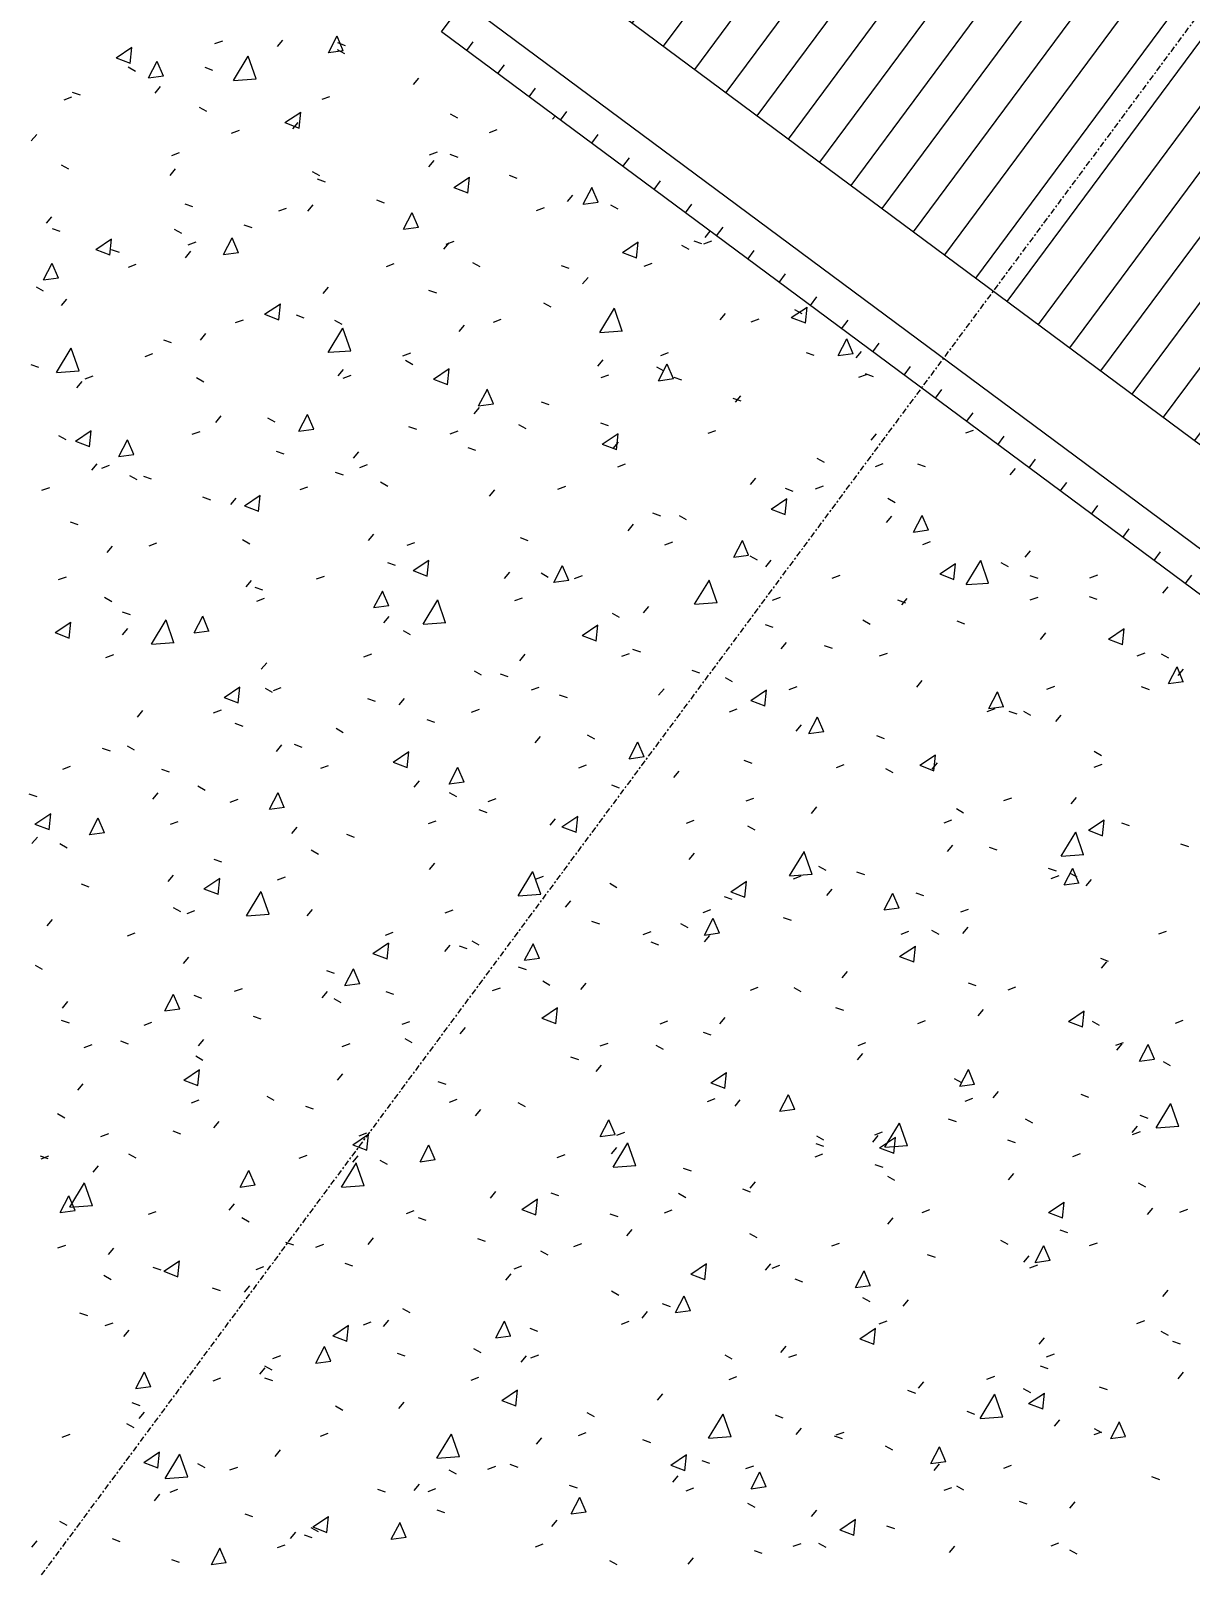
# Model space of a CAD drawing. Header units: centimetres. Extents: x -4512 to 25286, y -2765 to 13485.
# Drawn here: x 21148.8 to 21207.5, y 10898.6 to 10976.3 of the extents above; entities that cross this region are included whole.
import ezdxf

# ---------------------------------------------------------------- set-up
doc = ezdxf.new("R2010")
doc.units = ezdxf.units.CM
for name, pattern in [('_3D Schnittbereich_', [0.6, 0.4, -0.2]), ('_Schnittlinie_', [0.6, 0.3, -0.1, 0.1, -0.1]), ('Grundgrenze', [0.9, 0.4, -0.1, 0.1, -0.1, 0.1, -0.1])]:
    doc.linetypes.add(name, pattern=pattern)
for name, color, linetype, lineweight in [('A-ANNO-DIMS', 7, 'Continuous', 5), ('A-ANNO-DIMS-50', 7, 'Continuous', 5), ('A-FLOR', 7, 'Continuous', 9), ('A-FLOR-PATT', 7, 'Continuous', 9), ('Q-SPCQ', 7, 'Continuous', 9)]:
    doc.layers.add(name, color=color, linetype=linetype, lineweight=lineweight)
doc.layers.add('C-PROP-LINE', color=96, linetype='Grundgrenze', lineweight=25, true_color=0x008000)
doc.layers.add('G-ANNO-SYMB', color=9, linetype='_3D Schnittbereich_', lineweight=5, true_color=0xc0c0c0)
doc.styles.add('Arial Unicode MS_3', font='ARIALUNI.ttf', dxfattribs={"width": 0.8, "height": 9})
doc.dimstyles.new('M_1_100', dxfattribs={"dimscale": 30.48, "dimtxt": 9.052604, "dimasz": 0.098425, "dimexe": 0.246063, "dimexo": 0.0625, "dimgap": 0.032808, "dimtad": 1, "dimdec": 1, "dimrnd": 0.5, "dimdsep": 46, "dimtxsty": 'Arial Unicode MS_3', "dimblk1": 'OBLIQUE', "dimblk2": 'OBLIQUE', "dimsah": 1, "dimcen": 0.09, "dimazin": 0, "dimtfac": 1, "dimtdec": 4, "dimtix": 1, "dimtmove": 0, "dimatfit": 3, "dimfxl": 0.246063, "dimfxlon": 1, "dimtvp": 1, "dimtolj": 1, "dimtzin": 0, "dimlwd": 13, "dimlwe": 13, "dimarcsym": 2})

# ---------------------------------------------------------------- blocks, each defined once
blk = doc.blocks.new('HNP_M5_Solarpaneel_parametrisch ohne Füße - HNP_Solarpaneel_1134x1762-7903408-DD - FOK AF 300')
at = {"layer": 'Q-SPCQ', "lineweight": 5, "true_color": 0xe0e0e0}
h = blk.add_hatch(dxfattribs=at)
h.set_pattern_fill('FP_3', color=254, style=0, pattern_type=2)
h.set_pattern_definition([(0, (88.1, 56.44), (0, 1.97), []), (90, (88.1, 56.44), (-20, 1e-15), [])])
h.paths.add_polyline_path([(176.2, 113.14), (0, 113.14), (0, -0.26), (176.2, -0.26), (176.2, 112.602)])
h.paths.add_polyline_path([(175.654, 112.602), (175.654, 0.277), (0.546, 0.277), (0.592, 112.602), (175.124, 112.602)])
h.paths.add_polyline_path([(170.09, 106.753), (6.11, 106.753), (6.11, 5.387), (170.09, 5.387), (170.09, 102.111)])
at = {"layer": 'Q-SPCQ', "lineweight": 5}
for p, q in [((176.2, 113.14), (176.2, -0.26)), ((174.319, 0.955), (174.319, 110.65)), ((170.09, 5.387), (170.09, 106.753)), ((176.2, -0.26), (0, -0.26))]:
    blk.add_line(p, q, dxfattribs=at)
blk = doc.blocks.new('FP_53-DD - FOK AF 300')
at = {"layer": 'A-FLOR-PATT', "color": 8, "lineweight": 5, "true_color": 0x787878}
for p, q in [((34481.526, 10975.624), (34481.922, 10975.772)), ((34484.698, 10975.474), (34484.969, 10975.799)), ((34487.267, 10975.167), (34487.709, 10976.019)), ((34488.024, 10975.263), (34487.707, 10976.009)), ((34487.725, 10975.679), (34488.12, 10975.538)), ((34476.521, 10974.911), (34477.32, 10975.446)), ((34476.521, 10974.911), (34477.234, 10974.637)), ((34477.234, 10974.626), (34477.32, 10975.434)), ((34482.462, 10973.765), (34483.209, 10974.997)), ((34483.605, 10973.836), (34483.205, 10974.984)), ((34487.266, 10975.169), (34488.025, 10975.275)), ((34487.719, 10975.326), (34488.083, 10975.119)), ((34477.135, 10974.446), (34477.5, 10974.239)), ((34478.155, 10973.886), (34478.597, 10974.738)), ((34478.912, 10973.983), (34478.595, 10974.728)), ((34481.01, 10974.426), (34481.406, 10974.286)), ((34478.155, 10973.888), (34478.914, 10973.995)), ((34478.493, 10973.125), (34478.764, 10973.449)), ((34482.461, 10973.766), (34483.608, 10973.851)), ((34491.581, 10973.549), (34491.852, 10973.874)), ((34473.883, 10972.776), (34474.279, 10972.924)), ((34474.294, 10973.171), (34474.69, 10973.031)), ((34486.946, 10972.806), (34487.341, 10972.953)), ((34480.727, 10972.409), (34481.092, 10972.202)), ((34485.071, 10971.626), (34485.869, 10972.161)), ((34485.783, 10971.341), (34485.869, 10972.149)), ((34493.442, 10972.076), (34493.806, 10971.869)), ((34498.611, 10971.8), (34498.745, 10971.961)), ((34472.225, 10970.699), (34472.496, 10971.024)), ((34482.363, 10971.099), (34482.759, 10971.247)), ((34485.071, 10971.626), (34485.783, 10971.352)), ((34485.464, 10971.305), (34485.735, 10971.63)), ((34495.423, 10971.124), (34495.818, 10971.272)), ((34473.734, 10969.488), (34474.099, 10969.282)), ((34479.334, 10969.971), (34479.73, 10970.118)), ((34492.348, 10969.381), (34492.618, 10969.706)), ((34492.395, 10969.998), (34492.791, 10970.145)), ((34493.42, 10970.026), (34493.816, 10969.885)), ((34479.259, 10968.956), (34479.53, 10969.281)), ((34486.452, 10969.16), (34486.817, 10968.953)), ((34486.707, 10968.775), (34487.103, 10968.635)), ((34493.618, 10968.34), (34494.417, 10968.874)), ((34494.331, 10968.054), (34494.417, 10968.862)), ((34496.418, 10968.962), (34496.813, 10968.822)), ((34493.619, 10968.34), (34494.331, 10968.066)), ((34499.378, 10967.632), (34499.648, 10967.956)), ((34500.178, 10967.502), (34500.62, 10968.353)), ((34500.935, 10967.598), (34500.618, 10968.343)), ((34479.992, 10967.522), (34480.388, 10967.381)), ((34484.756, 10967.154), (34485.151, 10967.301)), ((34486.231, 10967.137), (34486.502, 10967.462)), ((34489.705, 10967.712), (34490.101, 10967.572)), ((34491.07, 10966.226), (34491.512, 10967.077)), ((34497.814, 10967.178), (34498.21, 10967.325)), ((34500.178, 10967.503), (34500.937, 10967.609)), ((34501.562, 10967.463), (34501.926, 10967.255)), ((34472.992, 10966.531), (34473.263, 10966.856)), ((34482.991, 10966.46), (34483.387, 10966.32)), ((34491.07, 10966.228), (34491.829, 10966.334)), ((34491.827, 10966.322), (34491.51, 10967.067)), ((34473.276, 10966.266), (34473.672, 10966.126)), ((34475.488, 10965.207), (34476.287, 10965.742)), ((34476.201, 10964.922), (34476.287, 10965.731)), ((34479.46, 10966.242), (34479.825, 10966.035)), ((34480.173, 10965.447), (34480.569, 10965.594)), ((34481.959, 10964.946), (34482.402, 10965.798)), ((34482.716, 10965.043), (34482.399, 10965.788)), ((34493.115, 10965.214), (34493.386, 10965.538)), ((34493.234, 10965.474), (34493.63, 10965.622)), ((34502.165, 10965.051), (34502.963, 10965.585)), ((34502.877, 10964.765), (34502.963, 10965.573)), ((34505.768, 10965.642), (34506.163, 10965.502)), ((34506.289, 10965.494), (34506.685, 10965.641)), ((34506.345, 10965.808), (34506.61, 10966.126)), ((34475.488, 10965.207), (34476.201, 10964.934)), ((34476.275, 10965.205), (34476.671, 10965.065)), ((34480.027, 10964.789), (34480.297, 10965.113)), ((34481.959, 10964.948), (34482.718, 10965.055)), ((34502.165, 10965.051), (34502.877, 10964.777)), ((34505.152, 10965.422), (34505.516, 10965.215)), ((34472.845, 10963.662), (34473.288, 10964.514)), ((34473.603, 10963.759), (34473.286, 10964.504)), ((34477.144, 10964.318), (34477.54, 10964.465)), ((34490.206, 10964.347), (34490.602, 10964.495)), ((34494.574, 10964.55), (34494.939, 10964.343)), ((34499.057, 10964.395), (34499.453, 10964.255)), ((34503.263, 10964.369), (34503.658, 10964.516)), ((34472.467, 10963.322), (34472.832, 10963.115)), ((34472.845, 10963.664), (34473.605, 10963.771)), ((34486.998, 10962.97), (34487.269, 10963.295)), ((34500.145, 10963.465), (34500.416, 10963.79)), ((34473.759, 10962.364), (34474.03, 10962.689)), ((34484.04, 10961.926), (34484.838, 10962.46)), ((34484.753, 10961.641), (34484.839, 10962.449)), ((34492.345, 10963.146), (34492.741, 10963.005)), ((34498.165, 10962.512), (34498.53, 10962.304)), ((34482.566, 10961.503), (34482.962, 10961.65)), ((34484.04, 10961.926), (34484.753, 10961.652)), ((34485.632, 10961.894), (34486.027, 10961.754)), ((34487.585, 10961.635), (34487.95, 10961.429)), ((34495.627, 10961.529), (34496.022, 10961.677)), ((34501.012, 10961.003), (34501.758, 10962.234)), ((34502.154, 10961.074), (34501.754, 10962.221)), ((34507.113, 10961.642), (34507.384, 10961.966)), ((34508.681, 10961.548), (34509.077, 10961.695)), ((34510.71, 10961.76), (34511.507, 10962.294)), ((34510.71, 10961.76), (34511.422, 10961.486)), ((34510.874, 10962.171), (34511.238, 10961.963)), ((34511.422, 10961.475), (34511.507, 10962.282)), ((34480.794, 10960.622), (34481.065, 10960.946)), ((34487.259, 10959.999), (34488.006, 10961.23)), ((34488.402, 10960.07), (34488.002, 10961.217)), ((34493.883, 10961.047), (34494.154, 10961.372)), ((34501.012, 10961.005), (34502.157, 10961.088)), ((34473.5, 10958.985), (34474.247, 10960.216)), ((34474.644, 10959.057), (34474.243, 10960.204)), ((34478.916, 10960.64), (34479.312, 10960.5)), ((34487.259, 10960), (34488.405, 10960.084)), ((34513.088, 10959.834), (34513.53, 10960.685)), ((34513.845, 10959.93), (34513.527, 10960.675)), ((34472.199, 10959.384), (34472.595, 10959.244)), ((34477.983, 10959.795), (34478.379, 10959.943)), ((34491.046, 10959.825), (34491.442, 10959.972)), ((34491.177, 10959.598), (34491.542, 10959.391)), ((34500.914, 10959.3), (34501.184, 10959.624)), ((34503.984, 10958.564), (34504.426, 10959.414)), ((34504.103, 10959.847), (34504.499, 10959.994)), ((34504.741, 10958.659), (34504.423, 10959.404)), ((34511.464, 10959.99), (34511.859, 10959.849)), ((34513.088, 10959.836), (34513.847, 10959.942)), ((34513.994, 10959.713), (34514.264, 10960.037)), ((34473.5, 10958.986), (34474.646, 10959.071)), ((34474.954, 10958.666), (34475.35, 10958.814)), ((34480.594, 10958.718), (34480.959, 10958.511)), ((34487.767, 10958.804), (34488.037, 10959.129)), ((34488.018, 10958.698), (34488.414, 10958.845)), ((34492.59, 10958.642), (34493.388, 10959.176)), ((34492.59, 10958.642), (34493.303, 10958.368)), ((34493.303, 10958.357), (34493.388, 10959.165)), ((34501.077, 10958.722), (34501.472, 10958.869)), ((34503.889, 10959.262), (34504.254, 10959.055)), ((34503.984, 10958.565), (34504.743, 10958.671)), ((34504.755, 10958.744), (34505.15, 10958.604)), ((34514.129, 10958.738), (34514.525, 10958.885)), ((34514.46, 10958.925), (34514.855, 10958.784)), ((34474.527, 10958.198), (34474.798, 10958.522)), ((34494.877, 10957.289), (34495.319, 10958.14)), ((34495.634, 10957.385), (34495.316, 10958.13)), ((34507.882, 10957.476), (34508.152, 10957.8)), ((34494.652, 10956.882), (34494.922, 10957.206)), ((34494.877, 10957.291), (34495.636, 10957.397)), ((34498.044, 10957.496), (34498.439, 10957.356)), ((34507.751, 10957.68), (34508.147, 10957.54)), ((34481.563, 10956.456), (34481.834, 10956.781)), ((34484.187, 10956.682), (34484.552, 10956.476)), ((34485.767, 10956.01), (34486.209, 10956.861)), ((34486.524, 10956.107), (34486.206, 10956.851)), ((34491.331, 10956.246), (34491.727, 10956.106)), ((34496.902, 10956.351), (34497.267, 10956.144)), ((34501.041, 10956.434), (34501.437, 10956.293)), ((34473.601, 10955.798), (34473.966, 10955.592)), ((34474.458, 10955.507), (34475.257, 10956.042)), ((34474.459, 10955.508), (34475.171, 10955.234)), ((34475.172, 10955.223), (34475.257, 10956.031)), ((34476.654, 10954.727), (34477.096, 10955.579)), ((34477.411, 10954.824), (34477.093, 10955.568)), ((34480.377, 10955.852), (34480.773, 10956)), ((34485.766, 10956.012), (34486.526, 10956.118)), ((34493.44, 10955.882), (34493.835, 10956.029)), ((34501.139, 10955.357), (34501.937, 10955.89)), ((34501.683, 10955.135), (34501.954, 10955.459)), ((34501.851, 10955.071), (34501.937, 10955.879)), ((34506.496, 10955.903), (34506.892, 10956.05)), ((34514.763, 10955.548), (34515.033, 10955.872)), ((34519.547, 10955.917), (34519.942, 10956.063)), ((34476.653, 10954.729), (34477.413, 10954.836)), ((34484.617, 10954.994), (34485.013, 10954.854)), ((34488.536, 10954.639), (34488.806, 10954.964)), ((34494.33, 10955.185), (34494.725, 10955.044)), ((34501.139, 10955.357), (34501.851, 10955.083)), ((34512.01, 10954.65), (34512.374, 10954.443)), ((34475.296, 10954.032), (34475.567, 10954.357)), ((34475.794, 10954.145), (34476.19, 10954.292)), ((34487.616, 10953.933), (34488.012, 10953.793)), ((34488.859, 10954.177), (34489.255, 10954.324)), ((34501.918, 10954.201), (34502.313, 10954.348)), ((34514.971, 10954.218), (34515.366, 10954.365)), ((34517.101, 10954.359), (34517.496, 10954.219)), ((34521.79, 10953.795), (34522.06, 10954.119)), ((34472.765, 10953.015), (34473.161, 10953.163)), ((34477.195, 10953.764), (34477.56, 10953.557)), ((34477.901, 10953.74), (34478.297, 10953.6)), ((34485.831, 10953.049), (34486.226, 10953.197)), ((34489.914, 10953.437), (34490.279, 10953.23)), ((34498.891, 10953.076), (34499.287, 10953.223)), ((34508.652, 10953.312), (34508.922, 10953.636)), ((34510.393, 10953.116), (34510.788, 10952.975)), ((34511.945, 10953.095), (34512.341, 10953.242)), ((34480.901, 10952.68), (34481.297, 10952.54)), ((34482.332, 10952.291), (34482.603, 10952.616)), ((34483.012, 10952.229), (34483.811, 10952.764)), ((34483.725, 10951.944), (34483.811, 10952.752)), ((34495.421, 10952.717), (34495.692, 10953.042)), ((34509.686, 10952.069), (34510.483, 10952.603)), ((34510.399, 10951.784), (34510.484, 10952.591)), ((34515.6, 10952.61), (34515.965, 10952.403)), ((34483.012, 10952.229), (34483.725, 10951.956)), ((34503.683, 10951.869), (34504.079, 10951.729)), ((34505.025, 10951.742), (34505.39, 10951.535)), ((34509.686, 10952.069), (34510.398, 10951.795)), ((34515.533, 10951.385), (34515.803, 10951.709)), ((34516.897, 10950.899), (34517.338, 10951.749)), ((34517.653, 10950.995), (34517.335, 10951.739)), ((34474.184, 10951.424), (34474.58, 10951.284)), ((34489.305, 10950.475), (34489.576, 10950.799)), ((34502.453, 10950.971), (34502.723, 10951.295)), ((34516.896, 10950.901), (34517.655, 10951.007)), ((34476.066, 10949.868), (34476.336, 10950.192)), ((34478.189, 10950.203), (34478.585, 10950.351)), ((34482.924, 10950.521), (34483.288, 10950.314)), ((34491.254, 10950.235), (34491.649, 10950.382)), ((34496.972, 10950.621), (34497.368, 10950.481)), ((34504.312, 10950.259), (34504.707, 10950.406)), ((34507.793, 10949.63), (34508.234, 10950.48)), ((34508.55, 10949.726), (34508.232, 10950.47)), ((34517.364, 10950.275), (34517.76, 10950.421)), ((34490.259, 10949.37), (34490.655, 10949.23)), ((34491.565, 10948.949), (34492.363, 10949.483)), ((34492.278, 10948.664), (34492.363, 10949.471)), ((34498.687, 10948.356), (34499.128, 10949.206)), ((34507.793, 10949.631), (34508.552, 10949.737)), ((34508.617, 10949.704), (34508.982, 10949.497)), ((34509.422, 10949.149), (34509.692, 10949.472)), ((34518.232, 10948.78), (34519.029, 10949.313)), ((34518.944, 10948.494), (34519.029, 10949.301)), ((34519.561, 10948.24), (34520.306, 10949.469)), ((34520.703, 10948.31), (34520.303, 10949.456)), ((34521.323, 10949.359), (34521.688, 10949.152)), ((34522.56, 10949.632), (34522.831, 10949.956)), ((34473.606, 10948.495), (34474.002, 10948.642)), ((34483.102, 10948.127), (34483.373, 10948.452)), ((34486.672, 10948.53), (34487.068, 10948.677)), ((34491.565, 10948.949), (34492.278, 10948.675)), ((34496.191, 10948.554), (34496.462, 10948.878)), ((34498.039, 10948.831), (34498.404, 10948.624)), ((34498.687, 10948.358), (34499.445, 10948.464)), ((34499.444, 10948.452), (34499.126, 10949.196)), ((34499.733, 10948.556), (34500.129, 10948.704)), ((34505.816, 10947.246), (34506.561, 10948.475)), ((34506.959, 10947.316), (34506.558, 10948.462)), ((34512.788, 10948.576), (34513.183, 10948.722)), ((34518.232, 10948.78), (34518.944, 10948.506)), ((34522.798, 10948.709), (34523.194, 10948.568)), ((34525.837, 10948.587), (34526.232, 10948.733)), ((34483.544, 10948.118), (34483.94, 10947.978)), ((34489.577, 10947.078), (34490.019, 10947.929)), ((34490.334, 10947.175), (34490.017, 10947.919)), ((34519.561, 10948.242), (34520.706, 10948.324)), ((34525.794, 10947.644), (34526.19, 10947.503)), ((34529.525, 10947.805), (34529.795, 10948.128)), ((34475.931, 10947.602), (34476.296, 10947.396)), ((34483.644, 10947.402), (34484.04, 10947.549)), ((34489.577, 10947.08), (34490.336, 10947.186)), ((34492.064, 10946.242), (34492.81, 10947.472)), ((34493.207, 10946.313), (34492.807, 10947.459)), ((34496.706, 10947.431), (34497.102, 10947.578)), ((34503.223, 10946.807), (34503.494, 10947.131)), ((34505.816, 10947.247), (34506.962, 10947.33)), ((34509.762, 10947.452), (34510.158, 10947.599)), ((34516.092, 10947.467), (34516.487, 10947.326)), ((34516.304, 10947.222), (34516.574, 10947.546)), ((34522.813, 10947.465), (34523.208, 10947.612)), ((34473.432, 10945.812), (34474.23, 10946.347)), ((34474.145, 10945.528), (34474.23, 10946.336)), ((34476.828, 10946.863), (34477.224, 10946.723)), ((34478.306, 10945.229), (34479.052, 10946.46)), ((34479.449, 10945.301), (34479.048, 10946.447)), ((34480.465, 10945.796), (34480.907, 10946.647)), ((34481.222, 10945.893), (34480.904, 10946.637)), ((34490.076, 10946.311), (34490.346, 10946.636)), ((34492.064, 10946.243), (34493.21, 10946.327)), ((34500.116, 10945.666), (34500.914, 10946.2)), ((34500.829, 10945.381), (34500.914, 10946.189)), ((34501.632, 10946.794), (34501.997, 10946.588)), ((34509.383, 10946.222), (34509.779, 10946.082)), ((34514.341, 10946.455), (34514.706, 10946.248)), ((34519.088, 10946.402), (34519.484, 10946.262)), ((34473.432, 10945.812), (34474.145, 10945.539)), ((34476.836, 10945.704), (34477.106, 10946.029)), ((34478.305, 10945.23), (34479.452, 10945.315)), ((34480.465, 10945.798), (34481.224, 10945.905)), ((34491.051, 10945.918), (34491.416, 10945.712)), ((34500.116, 10945.667), (34500.828, 10945.393)), ((34523.331, 10945.47), (34523.602, 10945.794)), ((34526.776, 10945.488), (34527.573, 10946.021)), ((34526.776, 10945.488), (34527.488, 10945.214)), ((34527.488, 10945.202), (34527.573, 10946.009)), ((34476.002, 10944.555), (34476.398, 10944.702)), ((34489.068, 10944.589), (34489.464, 10944.736)), ((34496.962, 10944.391), (34497.232, 10944.715)), ((34502.128, 10944.615), (34502.524, 10944.762)), ((34502.673, 10944.975), (34503.069, 10944.835)), ((34510.193, 10944.986), (34510.463, 10945.31)), ((34512.381, 10945.159), (34512.776, 10945.019)), ((34515.182, 10944.633), (34515.578, 10944.78)), ((34528.231, 10944.644), (34528.626, 10944.791)), ((34529.442, 10944.745), (34529.807, 10944.538)), ((34483.872, 10943.964), (34484.143, 10944.289)), ((34494.645, 10943.883), (34495.01, 10943.676)), ((34505.671, 10943.913), (34506.067, 10943.773)), ((34529.808, 10943.233), (34530.248, 10944.083)), ((34530.564, 10943.328), (34530.246, 10944.073)), ((34530.297, 10943.643), (34530.567, 10943.966)), ((34481.988, 10942.537), (34482.786, 10943.071)), ((34482.701, 10942.252), (34482.786, 10943.06)), ((34484.061, 10943.003), (34484.426, 10942.796)), ((34484.487, 10942.883), (34484.882, 10943.031)), ((34495.961, 10943.726), (34496.357, 10943.586)), ((34497.549, 10942.912), (34497.945, 10943.06)), ((34507.358, 10943.548), (34507.722, 10943.341)), ((34510.605, 10942.934), (34511.001, 10943.081)), ((34517.075, 10943.06), (34517.345, 10943.384)), ((34523.656, 10942.948), (34524.051, 10943.094)), ((34528.437, 10943.081), (34528.832, 10942.94)), ((34529.807, 10943.235), (34530.566, 10943.34)), ((34481.988, 10942.537), (34482.701, 10942.264)), ((34489.248, 10942.475), (34489.644, 10942.335)), ((34490.846, 10942.149), (34491.117, 10942.473)), ((34498.96, 10942.665), (34499.356, 10942.525)), ((34503.994, 10942.645), (34504.265, 10942.969)), ((34508.665, 10942.382), (34509.463, 10942.915)), ((34508.665, 10942.382), (34509.378, 10942.108)), ((34509.378, 10942.097), (34509.463, 10942.904)), ((34520.708, 10941.969), (34521.149, 10942.818)), ((34521.464, 10942.064), (34521.147, 10942.808)), ((34477.606, 10941.541), (34477.877, 10941.866)), ((34481.458, 10941.755), (34481.854, 10941.903)), ((34494.522, 10941.786), (34494.917, 10941.934)), ((34507.58, 10941.81), (34507.975, 10941.957)), ((34511.605, 10940.7), (34512.046, 10941.55)), ((34512.362, 10940.796), (34512.044, 10941.54)), ((34520.632, 10941.826), (34521.027, 10941.972)), ((34520.708, 10941.97), (34521.466, 10942.076)), ((34521.731, 10941.84), (34522.127, 10941.699)), ((34522.463, 10941.844), (34522.828, 10941.637)), ((34524.103, 10941.308), (34524.373, 10941.632)), ((34482.533, 10941.222), (34482.929, 10941.082)), ((34487.656, 10940.969), (34488.021, 10940.762)), ((34492.248, 10941.415), (34492.643, 10941.275)), ((34510.964, 10940.824), (34511.234, 10941.148)), ((34511.605, 10940.702), (34512.364, 10940.808)), ((34475.816, 10939.966), (34476.212, 10939.826)), ((34477.07, 10940.085), (34477.435, 10939.879)), ((34484.644, 10939.802), (34484.914, 10940.126)), ((34485.533, 10940.162), (34485.929, 10940.022)), ((34497.733, 10940.229), (34498.004, 10940.553)), ((34500.372, 10940.638), (34500.737, 10940.432)), ((34502.5, 10939.427), (34502.941, 10940.277)), ((34503.256, 10939.523), (34502.939, 10940.267)), ((34515.024, 10940.597), (34515.42, 10940.457)), ((34490.543, 10939.26), (34491.341, 10939.794)), ((34490.543, 10939.26), (34491.256, 10938.986)), ((34491.256, 10938.975), (34491.341, 10939.782)), ((34499.945, 10938.972), (34500.341, 10939.12)), ((34502.499, 10939.429), (34503.258, 10939.535)), ((34508.315, 10939.352), (34508.711, 10939.212)), ((34513.001, 10938.993), (34513.396, 10939.14)), ((34517.213, 10939.096), (34518.01, 10939.629)), ((34517.213, 10939.096), (34517.926, 10938.822)), ((34517.847, 10938.899), (34518.117, 10939.222)), ((34517.926, 10938.81), (34518.011, 10939.617)), ((34526.051, 10939.006), (34526.446, 10939.153)), ((34526.054, 10939.805), (34526.418, 10939.598)), ((34473.816, 10938.907), (34474.212, 10939.055)), ((34478.817, 10938.907), (34479.213, 10938.768)), ((34486.883, 10938.944), (34487.279, 10939.091)), ((34493.391, 10938.15), (34493.832, 10939.001)), ((34494.148, 10938.247), (34493.83, 10938.991)), ((34504.766, 10938.484), (34505.036, 10938.808)), ((34515.482, 10938.94), (34515.846, 10938.733)), ((34472.1, 10937.65), (34472.496, 10937.511)), ((34478.378, 10937.38), (34478.648, 10937.704)), ((34480.665, 10938.052), (34481.031, 10937.846)), ((34484.279, 10936.869), (34484.721, 10937.72)), ((34485.036, 10936.966), (34484.719, 10937.71)), ((34491.618, 10937.987), (34491.889, 10938.311)), ((34493.385, 10937.726), (34493.75, 10937.52)), ((34493.391, 10938.152), (34494.15, 10938.259)), ((34501.605, 10938.105), (34502.001, 10937.964)), ((34482.301, 10937.238), (34482.697, 10937.385)), ((34484.279, 10936.871), (34485.038, 10936.978)), ((34494.893, 10936.855), (34495.288, 10936.715)), ((34495.366, 10937.269), (34495.761, 10937.417)), ((34508.424, 10937.293), (34508.819, 10937.44)), ((34511.736, 10936.663), (34512.007, 10936.987)), ((34519.074, 10936.902), (34519.438, 10936.696)), ((34521.476, 10937.309), (34521.872, 10937.456)), ((34524.876, 10937.148), (34525.146, 10937.471)), ((34472.408, 10936.121), (34473.206, 10936.656)), ((34472.408, 10936.121), (34473.121, 10935.848)), ((34473.121, 10935.837), (34473.207, 10936.644)), ((34475.165, 10935.584), (34475.606, 10936.435)), ((34475.922, 10935.681), (34475.604, 10936.425)), ((34479.272, 10936.109), (34479.668, 10936.257)), ((34492.338, 10936.143), (34492.734, 10936.29)), ((34498.505, 10936.068), (34498.776, 10936.392)), ((34499.096, 10935.98), (34499.894, 10936.514)), ((34499.809, 10935.696), (34499.894, 10936.503)), ((34505.398, 10936.169), (34505.793, 10936.316)), ((34508.499, 10936.034), (34508.863, 10935.827)), ((34518.452, 10936.187), (34518.847, 10936.334)), ((34525.76, 10935.807), (34526.557, 10936.34)), ((34526.472, 10935.522), (34526.557, 10936.328)), ((34527.431, 10936.193), (34527.827, 10936.052)), ((34472.258, 10935.132), (34472.529, 10935.456)), ((34475.164, 10935.586), (34475.924, 10935.693)), ((34485.415, 10935.641), (34485.686, 10935.965)), ((34488.179, 10935.603), (34488.575, 10935.463)), ((34499.096, 10935.98), (34499.809, 10935.707)), ((34524.372, 10934.492), (34525.116, 10935.719)), ((34525.514, 10934.561), (34525.113, 10935.707)), ((34525.76, 10935.807), (34526.472, 10935.533)), ((34473.673, 10935.133), (34474.038, 10934.927)), ((34486.396, 10934.812), (34486.761, 10934.606)), ((34505.539, 10934.323), (34505.809, 10934.647)), ((34510.628, 10933.498), (34511.372, 10934.726)), ((34511.77, 10933.568), (34511.369, 10934.713)), ((34518.619, 10934.738), (34518.89, 10935.062)), ((34520.726, 10934.952), (34521.121, 10934.811)), ((34524.372, 10934.493), (34525.517, 10934.575)), ((34530.428, 10935.128), (34530.823, 10934.988)), ((34481.463, 10934.349), (34481.859, 10934.209)), ((34492.39, 10933.827), (34492.661, 10934.151)), ((34496.877, 10932.495), (34497.622, 10933.724)), ((34498.02, 10932.566), (34497.618, 10933.711)), ((34512.092, 10933.998), (34512.456, 10933.791)), ((34514.018, 10933.708), (34514.414, 10933.568)), ((34523.723, 10933.888), (34524.118, 10933.748)), ((34524.523, 10933.042), (34524.963, 10933.891)), ((34524.798, 10933.654), (34525.163, 10933.447)), ((34525.279, 10933.137), (34524.961, 10933.881)), ((34474.746, 10933.093), (34475.142, 10932.953)), ((34479.15, 10933.219), (34479.42, 10933.543)), ((34480.966, 10932.849), (34481.765, 10933.383)), ((34481.68, 10932.564), (34481.765, 10933.372)), ((34484.699, 10933.3), (34485.095, 10933.447)), ((34497.763, 10933.331), (34498.158, 10933.478)), ((34501.514, 10933.125), (34501.879, 10932.918)), ((34507.648, 10932.699), (34508.445, 10933.232)), ((34508.361, 10932.414), (34508.445, 10933.221)), ((34510.628, 10933.499), (34511.773, 10933.582)), ((34510.82, 10933.354), (34511.216, 10933.501)), ((34523.872, 10933.369), (34524.268, 10933.516)), ((34524.522, 10933.044), (34525.281, 10933.149)), ((34525.649, 10932.988), (34525.919, 10933.312)), ((34480.967, 10932.849), (34481.68, 10932.576)), ((34483.119, 10931.483), (34483.864, 10932.713)), ((34484.262, 10931.555), (34483.861, 10932.7)), ((34496.876, 10932.496), (34498.023, 10932.58)), ((34499.278, 10931.908), (34499.548, 10932.232)), ((34507.309, 10932.462), (34507.704, 10932.322)), ((34507.648, 10932.699), (34508.36, 10932.426)), ((34512.509, 10932.504), (34512.779, 10932.827)), ((34515.421, 10931.774), (34515.861, 10932.624)), ((34516.177, 10931.87), (34515.859, 10932.614)), ((34517.016, 10932.646), (34517.411, 10932.505)), ((34479.405, 10931.895), (34479.771, 10931.689)), ((34480.117, 10931.593), (34480.513, 10931.741)), ((34483.118, 10931.485), (34484.265, 10931.569)), ((34486.188, 10931.48), (34486.458, 10931.805)), ((34493.183, 10931.627), (34493.579, 10931.774)), ((34506.243, 10931.654), (34506.638, 10931.801)), ((34506.316, 10930.502), (34506.757, 10931.352)), ((34507.072, 10930.599), (34506.754, 10931.342)), ((34510.307, 10931.401), (34510.703, 10931.261)), ((34515.42, 10931.776), (34516.179, 10931.882)), ((34519.297, 10931.672), (34519.692, 10931.819)), ((34473.031, 10930.971), (34473.301, 10931.296)), ((34477.088, 10930.465), (34477.484, 10930.612)), ((34490.155, 10930.501), (34490.551, 10930.648)), ((34500.598, 10931.215), (34500.994, 10931.075)), ((34503.217, 10930.529), (34503.612, 10930.676)), ((34505.108, 10931.09), (34505.473, 10930.884)), ((34506.315, 10930.504), (34507.074, 10930.61)), ((34516.273, 10930.55), (34516.668, 10930.696)), ((34517.818, 10930.752), (34518.183, 10930.545)), ((34519.393, 10930.579), (34519.663, 10930.903)), ((34529.323, 10930.562), (34529.718, 10930.709)), ((34489.524, 10929.575), (34490.321, 10930.108)), ((34490.237, 10929.29), (34490.322, 10930.097)), ((34493.163, 10929.667), (34493.434, 10929.991)), ((34493.885, 10929.964), (34494.281, 10929.824)), ((34494.527, 10930.214), (34494.892, 10930.007)), ((34497.208, 10929.227), (34497.649, 10930.077)), ((34497.965, 10929.323), (34497.646, 10930.066)), ((34503.597, 10930.154), (34503.993, 10930.014)), ((34506.312, 10930.164), (34506.582, 10930.488)), ((34516.198, 10929.416), (34516.995, 10929.949)), ((34516.911, 10929.131), (34516.995, 10929.937)), ((34479.923, 10929.059), (34480.193, 10929.383)), ((34489.524, 10929.575), (34490.237, 10929.302)), ((34497.207, 10929.228), (34497.967, 10929.335)), ((34516.198, 10929.416), (34516.911, 10929.142)), ((34526.368, 10929.329), (34526.763, 10929.188)), ((34526.422, 10928.83), (34526.692, 10929.153)), ((34472.413, 10928.976), (34472.778, 10928.77)), ((34487.171, 10928.712), (34487.567, 10928.572)), ((34488.097, 10927.947), (34488.538, 10928.797)), ((34488.854, 10928.043), (34488.536, 10928.787)), ((34496.885, 10928.904), (34497.281, 10928.765)), ((34513.283, 10928.345), (34513.553, 10928.668)), ((34478.983, 10926.663), (34479.424, 10927.513)), ((34479.74, 10926.76), (34479.422, 10927.503)), ((34480.455, 10927.457), (34480.851, 10927.317)), ((34482.516, 10927.657), (34482.911, 10927.804)), ((34486.961, 10927.321), (34487.231, 10927.645)), ((34488.096, 10927.948), (34488.856, 10928.055)), ((34490.171, 10927.653), (34490.567, 10927.513)), ((34495.581, 10927.69), (34495.977, 10927.837)), ((34498.122, 10928.18), (34498.487, 10927.974)), ((34500.051, 10927.748), (34500.321, 10928.072)), ((34508.641, 10927.716), (34509.036, 10927.863)), ((34510.836, 10927.846), (34511.201, 10927.64)), ((34519.661, 10928.087), (34520.057, 10927.946)), ((34521.694, 10927.733), (34522.09, 10927.88)), ((34473.803, 10926.812), (34474.074, 10927.136)), ((34478.982, 10926.664), (34479.742, 10926.771)), ((34487.539, 10927.3), (34487.904, 10927.094)), ((34498.079, 10926.298), (34498.877, 10926.832)), ((34498.792, 10926.014), (34498.877, 10926.82)), ((34512.953, 10926.843), (34513.349, 10926.702)), ((34520.167, 10926.421), (34520.437, 10926.744)), ((34524.747, 10926.131), (34525.544, 10926.663)), ((34473.737, 10926.2), (34474.133, 10926.061)), ((34477.933, 10925.95), (34478.329, 10926.097)), ((34483.456, 10926.399), (34483.852, 10926.26)), ((34491.001, 10925.986), (34491.397, 10926.133)), ((34498.079, 10926.298), (34498.792, 10926.025)), ((34504.063, 10926.015), (34504.458, 10926.162)), ((34507.085, 10926.005), (34507.356, 10926.329)), ((34517.119, 10926.036), (34517.514, 10926.182)), ((34524.747, 10926.131), (34525.459, 10925.857)), ((34525.46, 10925.845), (34525.544, 10926.651)), ((34525.943, 10926.145), (34526.308, 10925.938)), ((34530.169, 10926.049), (34530.564, 10926.195)), ((34476.739, 10925.143), (34477.135, 10925.004)), ((34480.696, 10924.899), (34480.967, 10925.223)), ((34491.135, 10925.268), (34491.5, 10925.062)), ((34493.937, 10925.508), (34494.207, 10925.832)), ((34506.244, 10925.596), (34506.639, 10925.456)), ((34474.904, 10924.821), (34475.3, 10924.968)), ((34480.548, 10924.384), (34480.913, 10924.178)), ((34487.973, 10924.859), (34488.369, 10925.007)), ((34499.532, 10924.348), (34499.928, 10924.208)), ((34501.036, 10924.89), (34501.432, 10925.037)), ((34503.852, 10924.939), (34504.217, 10924.732)), ((34514.057, 10924.186), (34514.327, 10924.51)), ((34514.094, 10924.913), (34514.489, 10925.06)), ((34527.146, 10924.928), (34527.541, 10925.074)), ((34527.197, 10924.672), (34527.466, 10924.995)), ((34528.34, 10924.12), (34528.78, 10924.968)), ((34529.096, 10924.215), (34528.778, 10924.958)), ((34479.948, 10923.165), (34480.746, 10923.699)), ((34480.662, 10922.881), (34480.746, 10923.687)), ((34500.825, 10923.59), (34501.095, 10923.914)), ((34506.633, 10923.02), (34507.43, 10923.553)), ((34519.239, 10922.853), (34519.679, 10923.702)), ((34519.995, 10922.948), (34519.677, 10923.692)), ((34528.34, 10924.121), (34529.098, 10924.227)), ((34529.535, 10924.108), (34529.9, 10923.901)), ((34474.577, 10922.653), (34474.848, 10922.977)), ((34479.948, 10923.165), (34480.661, 10922.892)), ((34487.735, 10923.162), (34488.005, 10923.486)), ((34492.819, 10923.097), (34493.215, 10922.957)), ((34506.633, 10923.02), (34507.346, 10922.747)), ((34507.346, 10922.735), (34507.431, 10923.542)), ((34518.963, 10923.243), (34519.328, 10923.036)), ((34519.239, 10922.855), (34519.997, 10922.96)), ((34480.333, 10922.014), (34480.729, 10922.162)), ((34484.145, 10922.353), (34484.511, 10922.147)), ((34493.4, 10922.05), (34493.796, 10922.197)), ((34496.866, 10922.029), (34497.231, 10921.822)), ((34506.461, 10922.078), (34506.857, 10922.225)), ((34507.86, 10921.847), (34508.13, 10922.171)), ((34510.135, 10921.582), (34510.575, 10922.431)), ((34510.891, 10921.678), (34510.573, 10922.421)), ((34519.517, 10922.098), (34519.912, 10922.245)), ((34520.941, 10922.263), (34521.211, 10922.587)), ((34525.366, 10922.445), (34525.761, 10922.305)), ((34473.556, 10921.466), (34473.921, 10921.259)), ((34486.104, 10921.844), (34486.5, 10921.704)), ((34494.711, 10921.35), (34494.981, 10921.674)), ((34510.134, 10921.584), (34510.893, 10921.69)), ((34528.363, 10921.382), (34528.759, 10921.242)), ((34529.191, 10920.753), (34529.934, 10921.98)), ((34530.333, 10920.822), (34529.931, 10921.967)), ((34475.75, 10920.307), (34476.146, 10920.454)), ((34479.388, 10920.588), (34479.784, 10920.449)), ((34481.47, 10920.741), (34481.741, 10921.065)), ((34488.82, 10920.346), (34489.215, 10920.493)), ((34501.028, 10920.307), (34501.468, 10921.157)), ((34501.784, 10920.403), (34501.466, 10921.147)), ((34501.883, 10920.377), (34502.279, 10920.524)), ((34514.941, 10920.4), (34515.336, 10920.547)), ((34515.447, 10919.76), (34516.191, 10920.988)), ((34516.589, 10919.83), (34516.187, 10920.975)), ((34518.659, 10921.203), (34519.054, 10921.062)), ((34522.556, 10921.207), (34522.921, 10921.001)), ((34527.972, 10920.515), (34528.241, 10920.838)), ((34527.993, 10920.416), (34528.388, 10920.562)), ((34529.19, 10920.754), (34530.335, 10920.837)), ((34488.507, 10919.894), (34489.305, 10920.427)), ((34488.507, 10919.894), (34489.221, 10919.621)), ((34489.221, 10919.609), (34489.305, 10920.416)), ((34491.917, 10919.028), (34492.358, 10919.878)), ((34492.674, 10919.125), (34492.356, 10919.868)), ((34501.027, 10920.309), (34501.786, 10920.415)), ((34501.6, 10919.433), (34501.87, 10919.756)), ((34501.696, 10918.758), (34502.441, 10919.986)), ((34502.839, 10918.829), (34502.437, 10919.974)), ((34511.95, 10919.958), (34512.346, 10919.818)), ((34511.981, 10920.339), (34512.346, 10920.132)), ((34514.832, 10920.029), (34515.102, 10920.353)), ((34515.186, 10919.74), (34515.983, 10920.273)), ((34515.186, 10919.74), (34515.899, 10919.467)), ((34515.447, 10919.761), (34516.592, 10919.844)), ((34515.899, 10919.455), (34515.983, 10920.261)), ((34521.657, 10920.141), (34522.053, 10920)), ((34472.67, 10919.331), (34473.066, 10919.191)), ((34472.72, 10919.178), (34473.116, 10919.325)), ((34477.154, 10919.436), (34477.52, 10919.23)), ((34485.791, 10919.219), (34486.187, 10919.366)), ((34487.939, 10917.747), (34488.684, 10918.976)), ((34488.509, 10919.005), (34488.78, 10919.328)), ((34489.083, 10917.819), (34488.681, 10918.963)), ((34489.878, 10919.116), (34490.244, 10918.91)), ((34491.917, 10919.03), (34492.676, 10919.137)), ((34498.857, 10919.252), (34499.252, 10919.399)), ((34511.916, 10919.277), (34512.311, 10919.424)), ((34514.949, 10918.897), (34515.345, 10918.757)), ((34524.969, 10919.295), (34525.365, 10919.441)), ((34475.351, 10918.495), (34475.622, 10918.819)), ((34482.804, 10917.745), (34483.245, 10918.595)), ((34483.561, 10917.842), (34483.243, 10918.585)), ((34501.696, 10918.76), (34502.842, 10918.843)), ((34505.24, 10918.711), (34505.636, 10918.571)), ((34515.576, 10918.304), (34515.941, 10918.098)), ((34521.717, 10918.107), (34521.986, 10918.43)), ((34474.175, 10916.727), (34474.92, 10917.957)), ((34475.319, 10916.8), (34474.917, 10917.944)), ((34482.804, 10917.747), (34483.563, 10917.854)), ((34487.939, 10917.749), (34489.085, 10917.833)), ((34495.486, 10917.193), (34495.756, 10917.516)), ((34498.528, 10917.462), (34498.924, 10917.322)), ((34504.998, 10917.432), (34505.363, 10917.225)), ((34508.24, 10917.651), (34508.636, 10917.511)), ((34508.635, 10917.69), (34508.905, 10918.014)), ((34528.283, 10917.962), (34528.648, 10917.756)), ((34473.687, 10916.46), (34474.447, 10916.567)), ((34473.688, 10916.458), (34474.129, 10917.308)), ((34474.445, 10916.555), (34474.127, 10917.298)), ((34474.175, 10916.729), (34475.322, 10916.814)), ((34482.245, 10916.584), (34482.515, 10916.908)), ((34491.22, 10916.411), (34491.615, 10916.558)), ((34497.065, 10916.62), (34497.863, 10917.154)), ((34497.065, 10916.621), (34497.778, 10916.348)), ((34497.779, 10916.336), (34497.863, 10917.143)), ((34504.283, 10916.442), (34504.678, 10916.589)), ((34517.34, 10916.464), (34517.735, 10916.611)), ((34523.737, 10916.458), (34524.534, 10916.99)), ((34524.45, 10916.173), (34524.534, 10916.979)), ((34528.747, 10916.359), (34529.017, 10916.682)), ((34530.392, 10916.479), (34530.787, 10916.626)), ((34478.151, 10916.373), (34478.547, 10916.52)), ((34482.889, 10916.201), (34483.254, 10915.995)), ((34491.814, 10916.21), (34492.211, 10916.07)), ((34501.528, 10916.402), (34501.924, 10916.263)), ((34515.607, 10915.873), (34515.877, 10916.196)), ((34523.737, 10916.458), (34524.45, 10916.184)), ((34489.284, 10914.848), (34489.555, 10915.172)), ((34494.816, 10915.152), (34495.212, 10915.012)), ((34502.375, 10915.276), (34502.645, 10915.6)), ((34508.593, 10915.399), (34508.958, 10915.192)), ((34521.304, 10915.061), (34521.669, 10914.855)), ((34524.305, 10915.585), (34524.701, 10915.444)), ((34473.568, 10914.665), (34473.964, 10914.813)), ((34476.126, 10914.338), (34476.397, 10914.662)), ((34485.099, 10914.956), (34485.495, 10914.817)), ((34486.639, 10914.706), (34487.035, 10914.854)), ((34498.012, 10914.522), (34498.378, 10914.316)), ((34499.704, 10914.74), (34500.1, 10914.887)), ((34512.764, 10914.766), (34513.159, 10914.912)), ((34517.597, 10914.342), (34517.993, 10914.201)), ((34522.492, 10913.951), (34522.762, 10914.274)), ((34523.06, 10913.935), (34523.5, 10914.784)), ((34523.817, 10914.031), (34523.498, 10914.774)), ((34525.818, 10914.783), (34526.213, 10914.93)), ((34478.382, 10913.7), (34478.779, 10913.561)), ((34478.933, 10913.485), (34479.731, 10914.019)), ((34478.933, 10913.485), (34479.646, 10913.212)), ((34479.646, 10913.201), (34479.731, 10914.007)), ((34483.611, 10913.579), (34484.006, 10913.726)), ((34488.101, 10913.899), (34488.497, 10913.76)), ((34496.678, 10913.615), (34497.073, 10913.762)), ((34505.622, 10913.345), (34506.419, 10913.878)), ((34506.335, 10913.061), (34506.419, 10913.867)), ((34509.411, 10913.534), (34509.681, 10913.858)), ((34509.739, 10913.642), (34510.134, 10913.789)), ((34513.957, 10912.666), (34514.397, 10913.514)), ((34514.713, 10912.762), (34514.395, 10913.504)), ((34522.794, 10913.662), (34523.189, 10913.809)), ((34523.06, 10913.937), (34523.819, 10914.043)), ((34475.898, 10913.284), (34476.263, 10913.078)), ((34483.02, 10912.427), (34483.291, 10912.751)), ((34496.261, 10913.036), (34496.532, 10913.36)), ((34505.622, 10913.346), (34506.335, 10913.073)), ((34510.888, 10913.096), (34511.284, 10912.956)), ((34513.957, 10912.667), (34514.715, 10912.773)), ((34481.385, 10912.644), (34481.781, 10912.505)), ((34501.609, 10912.491), (34501.974, 10912.284)), ((34504.85, 10911.392), (34505.291, 10912.241)), ((34505.607, 10911.488), (34505.288, 10912.231)), ((34514.324, 10912.158), (34514.689, 10911.952)), ((34516.383, 10911.717), (34516.653, 10912.041)), ((34529.524, 10912.203), (34529.793, 10912.527)), ((34474.667, 10911.387), (34475.063, 10911.247)), ((34491.025, 10911.61), (34491.391, 10911.404)), ((34503.151, 10911.12), (34503.421, 10911.444)), ((34504.178, 10911.849), (34504.574, 10911.709)), ((34504.85, 10911.393), (34505.609, 10911.5)), ((34475.969, 10910.733), (34476.365, 10910.88)), ((34476.902, 10910.181), (34477.172, 10910.505)), ((34487.494, 10910.217), (34488.292, 10910.75)), ((34488.208, 10909.933), (34488.292, 10910.739)), ((34489.04, 10910.773), (34489.436, 10910.921)), ((34490.06, 10910.692), (34490.33, 10911.016)), ((34495.741, 10910.114), (34496.181, 10910.963)), ((34496.498, 10910.21), (34496.179, 10910.953)), ((34497.465, 10910.599), (34497.862, 10910.459)), ((34502.105, 10910.806), (34502.501, 10910.953)), ((34514.177, 10910.068), (34514.973, 10910.601)), ((34514.89, 10909.784), (34514.974, 10910.59)), ((34515.164, 10910.831), (34515.559, 10910.978)), ((34528.217, 10910.848), (34528.613, 10910.995)), ((34529.432, 10910.459), (34529.797, 10910.253)), ((34486.628, 10908.832), (34487.069, 10909.681)), ((34487.386, 10908.929), (34487.067, 10909.671)), ((34487.494, 10910.217), (34488.208, 10909.944)), ((34494.623, 10909.58), (34494.988, 10909.374)), ((34495.74, 10910.115), (34496.5, 10910.222)), ((34510.187, 10909.379), (34510.457, 10909.703)), ((34514.177, 10910.068), (34514.89, 10909.795)), ((34523.269, 10909.796), (34523.539, 10910.119)), ((34530.012, 10909.946), (34530.407, 10909.806)), ((34484.459, 10909.068), (34484.855, 10909.215)), ((34486.628, 10908.833), (34487.387, 10908.94)), ((34490.751, 10909.347), (34491.148, 10909.207)), ((34497.038, 10908.881), (34497.308, 10909.205)), ((34497.526, 10909.104), (34497.922, 10909.251)), ((34507.341, 10909.252), (34507.706, 10909.046)), ((34510.588, 10909.132), (34510.983, 10909.279)), ((34523.643, 10909.152), (34524.038, 10909.299)), ((34477.513, 10907.546), (34477.954, 10908.395)), ((34478.27, 10907.643), (34477.951, 10908.385)), ((34481.43, 10907.94), (34481.826, 10908.088)), ((34483.796, 10908.272), (34484.067, 10908.595)), ((34484.036, 10908.696), (34484.402, 10908.49)), ((34484.036, 10908.092), (34484.432, 10907.953)), ((34494.499, 10907.978), (34494.895, 10908.125)), ((34507.562, 10908.008), (34507.958, 10908.155)), ((34520.619, 10908.031), (34521.014, 10908.177)), ((34523.306, 10908.705), (34523.701, 10908.565)), ((34530.301, 10908.049), (34530.57, 10908.372)), ((34477.512, 10907.547), (34478.272, 10907.655)), ((34496.055, 10906.947), (34496.852, 10907.48)), ((34496.768, 10906.663), (34496.852, 10907.469)), ((34503.928, 10906.966), (34504.198, 10907.289)), ((34516.598, 10907.461), (34516.994, 10907.321)), ((34517.16, 10907.563), (34517.43, 10907.886)), ((34520.273, 10906.032), (34521.016, 10907.259)), ((34521.416, 10906.102), (34521.013, 10907.246)), ((34522.454, 10907.559), (34522.819, 10907.352)), ((34522.73, 10906.789), (34523.527, 10907.321)), ((34523.443, 10906.505), (34523.527, 10907.31)), ((34526.304, 10907.644), (34526.7, 10907.504)), ((34477.318, 10906.836), (34477.715, 10906.696)), ((34487.635, 10906.667), (34488, 10906.461)), ((34490.837, 10906.537), (34491.107, 10906.86)), ((34496.055, 10906.947), (34496.768, 10906.674)), ((34522.73, 10906.789), (34523.443, 10906.516)), ((34477.045, 10905.779), (34477.411, 10905.573)), ((34477.678, 10906.026), (34477.949, 10906.35)), ((34500.356, 10906.344), (34500.722, 10906.138)), ((34506.523, 10905.031), (34507.267, 10906.259)), ((34507.666, 10905.102), (34507.264, 10906.246)), ((34509.888, 10906.215), (34510.284, 10906.075)), ((34519.597, 10906.401), (34519.993, 10906.261)), ((34520.273, 10906.034), (34521.418, 10906.117)), ((34524.046, 10905.642), (34524.316, 10905.965)), ((34526.885, 10905.022), (34527.324, 10905.87)), ((34527.641, 10905.118), (34527.322, 10905.86)), ((34473.789, 10905.093), (34474.185, 10905.241)), ((34486.861, 10905.136), (34487.257, 10905.284)), ((34492.767, 10904.021), (34493.511, 10905.249)), ((34493.91, 10904.093), (34493.508, 10905.236)), ((34497.814, 10904.727), (34498.085, 10905.05)), ((34499.928, 10905.171), (34500.323, 10905.319)), ((34503.177, 10904.967), (34503.573, 10904.827)), ((34506.523, 10905.033), (34507.669, 10905.116)), ((34510.964, 10905.225), (34511.234, 10905.548)), ((34512.888, 10905.156), (34513.284, 10905.016)), ((34512.989, 10905.199), (34513.384, 10905.346)), ((34526.044, 10905.218), (34526.439, 10905.365)), ((34526.049, 10905.525), (34526.414, 10905.319)), ((34526.884, 10905.024), (34527.643, 10905.13)), ((34477.92, 10903.809), (34478.718, 10904.343)), ((34478.634, 10903.525), (34478.719, 10904.332)), ((34479.003, 10903.002), (34479.748, 10904.231)), ((34480.147, 10903.075), (34479.745, 10904.218)), ((34484.573, 10904.117), (34484.843, 10904.441)), ((34504.613, 10903.675), (34505.41, 10904.208)), ((34505.327, 10903.391), (34505.411, 10904.196)), ((34515.473, 10904.656), (34515.839, 10904.45)), ((34517.782, 10903.753), (34518.222, 10904.602)), ((34518.539, 10903.849), (34518.22, 10904.592)), ((34477.92, 10903.809), (34478.634, 10903.537)), ((34480.645, 10903.752), (34481.01, 10903.546)), ((34482.28, 10903.43), (34482.675, 10903.578)), ((34492.766, 10904.023), (34493.913, 10904.107)), ((34493.37, 10903.433), (34493.735, 10903.227)), ((34495.349, 10903.469), (34495.744, 10903.616)), ((34496.464, 10903.717), (34496.86, 10903.577)), ((34504.613, 10903.675), (34505.326, 10903.402)), ((34506.178, 10903.909), (34506.574, 10903.769)), ((34508.412, 10903.499), (34508.807, 10903.646)), ((34517.782, 10903.755), (34518.54, 10903.861)), ((34517.938, 10903.409), (34518.208, 10903.732)), ((34521.469, 10903.522), (34521.864, 10903.669)), ((34479.003, 10903.004), (34480.15, 10903.089)), ((34491.614, 10902.383), (34491.884, 10902.706)), ((34499.466, 10902.659), (34499.862, 10902.519)), ((34504.705, 10902.812), (34504.975, 10903.135)), ((34508.676, 10902.481), (34509.116, 10903.329)), ((34508.676, 10902.482), (34509.435, 10902.588)), ((34509.433, 10902.577), (34509.114, 10903.319)), ((34519.069, 10902.624), (34519.434, 10902.417)), ((34528.954, 10903.091), (34529.35, 10902.951)), ((34478.455, 10901.872), (34478.725, 10902.196)), ((34479.251, 10902.302), (34479.647, 10902.45)), ((34489.75, 10902.464), (34490.146, 10902.324)), ((34492.321, 10902.343), (34492.717, 10902.49)), ((34499.568, 10901.204), (34500.008, 10902.052)), ((34500.324, 10901.3), (34500.005, 10902.042)), ((34505.386, 10902.375), (34505.782, 10902.522)), ((34518.445, 10902.4), (34518.84, 10902.547)), ((34522.248, 10901.849), (34522.644, 10901.709)), ((34524.824, 10901.489), (34525.094, 10901.812)), ((34483.034, 10901.209), (34483.43, 10901.07)), ((34486.484, 10900.544), (34487.282, 10901.078)), ((34487.198, 10900.26), (34487.282, 10901.066)), ((34492.752, 10901.407), (34493.148, 10901.268)), ((34499.567, 10901.205), (34500.326, 10901.312)), ((34508.491, 10901.751), (34508.856, 10901.545)), ((34511.742, 10901.072), (34512.012, 10901.395)), ((34473.653, 10900.834), (34474.019, 10900.628)), ((34485.35, 10899.963), (34485.62, 10900.287)), ((34486.382, 10900.52), (34486.747, 10900.314)), ((34486.484, 10900.544), (34487.198, 10900.272)), ((34490.456, 10899.922), (34490.896, 10900.772)), ((34491.213, 10900.019), (34490.894, 10900.762)), ((34498.592, 10900.573), (34498.862, 10900.896)), ((34513.171, 10900.401), (34513.967, 10900.933)), ((34513.171, 10900.401), (34513.884, 10900.128)), ((34513.884, 10900.116), (34513.968, 10900.922)), ((34515.539, 10900.604), (34515.935, 10900.464)), ((34472.25, 10899.522), (34472.52, 10899.846)), ((34476.316, 10899.952), (34476.712, 10899.813)), ((34481.341, 10898.637), (34481.781, 10899.487)), ((34482.098, 10898.734), (34481.779, 10899.477)), ((34484.683, 10899.5), (34485.079, 10899.647)), ((34486.037, 10900.153), (34486.433, 10900.014)), ((34490.455, 10899.924), (34491.215, 10900.031)), ((34497.751, 10899.538), (34498.147, 10899.685)), ((34510.814, 10899.568), (34511.209, 10899.714)), ((34512.088, 10899.72), (34512.453, 10899.514)), ((34518.716, 10899.256), (34518.986, 10899.58)), ((34523.871, 10899.59), (34524.266, 10899.736)), ((34479.32, 10898.897), (34479.716, 10898.758)), ((34481.34, 10898.639), (34482.1, 10898.746)), ((34501.507, 10898.843), (34501.873, 10898.637)), ((34505.483, 10898.659), (34505.753, 10898.982)), ((34508.829, 10899.358), (34509.226, 10899.218)), ((34524.8, 10899.384), (34525.165, 10899.178))]:
    blk.add_line(p, q, dxfattribs=at)
blk = doc.blocks.new('Family - ___-3356438-DD - FOK AF 300')
at = {"layer": 'C-PROP-LINE', "color": 1, "true_color": 0xff0000}
blk.add_arc((31751.085, 12946.577), 4399.161, 307.081801, 334.045003, dxfattribs=at)
blk = doc.blocks.new('Family - ___-4252337-DD - FOK AF 300')
at = {"layer": 'C-PROP-LINE', "color": 5, "lineweight": 35, "true_color": 0x0000ff}
blk.add_arc((31751.085, 12946.577), 4399.161, 307.081801, 334.045003, dxfattribs=at)
blk = doc.blocks.new('DIMBLOCK27-DD - FOK AF 300')
at = {"layer": 'A-ANNO-DIMS-50', "lineweight": 13}
for p, q in [((23387.219, 12863.386), (23381.196, 12867.855)), ((23387.219, 12863.386), (23386.908, 12865.485)), ((21152.443, 9850.934), (23387.219, 12863.386)), ((23387.219, 12863.386), (23387.53, 12861.288)), ((23387.219, 12863.386), (23393.243, 12858.918)), ((21152.443, 9850.934), (21146.419, 9855.402)), ((21152.443, 9850.934), (21152.132, 9853.032)), ((21152.443, 9850.934), (21152.754, 9848.835)), ((21152.443, 9850.934), (21158.466, 9846.465))]:
    blk.add_line(p, q, dxfattribs=at)
at = {"layer": 'A-ANNO-DIMS-50', "color": 0, "lineweight": 13, "insert": (22252.254, 11354.753), "char_height": 9, "width": 29.77301, "attachment_point": 1, "rotation": 53.43027, "line_spacing_factor": 1.117605, "style": 'Arial Unicode MS_3'}
blk.add_mtext('3.751', dxfattribs=at)
blk = doc.blocks.new('_Oblique')
at = {"color": 0, "linetype": 'ByBlock', "lineweight": -2}
blk.add_line((-0.5, -0.5), (0.5, 0.5), dxfattribs=at)
blk = doc.blocks.new('DIMBLOCK54-DD - FOK AF 300')
at = {"layer": 'A-ANNO-DIMS-50', "lineweight": 13}
for p, q in [((20425.353, 11705.913), (20429.821, 11711.937)), ((20425.353, 11705.913), (20420.884, 11699.89)), ((20425.353, 11705.913), (20423.254, 11705.602)), ((20425.353, 11705.913), (20427.451, 11706.224)), ((21496.731, 10911.115), (20425.353, 11705.913)), ((21496.731, 10911.115), (21501.2, 10917.139)), ((21496.731, 10911.115), (21492.263, 10905.092)), ((21496.731, 10911.115), (21494.633, 10910.804)), ((21496.731, 10911.115), (21498.83, 10911.426))]:
    blk.add_line(p, q, dxfattribs=at)
at = {"layer": 'A-ANNO-DIMS-50', "color": 0, "lineweight": 13, "insert": (20958.635, 11326.091), "char_height": 9, "width": 29.77301, "attachment_point": 1, "rotation": 323.43027, "line_spacing_factor": 1.117605, "style": 'Arial Unicode MS_3'}
blk.add_mtext('1.334', dxfattribs=at)

msp = doc.modelspace()

# ---------------------------------------------------------------- linework, layer by layer
at = {"layer": 'G-ANNO-SYMB', "color": 174, "linetype": '_Schnittlinie_', "lineweight": 13, "true_color": 0x000099}
msp.add_line((20709.668, 10305.402), (22851.132, 13192.092), dxfattribs=at)

# ---------------------------------------------------------------- block references
at = {"layer": 'A-FLOR', "color": 254, "lineweight": 5, "true_color": 0xcfcfcf}
msp.add_blockref('FP_53-DD - FOK AF 300', (-13323.377, 0), dxfattribs=at)
at = {"layer": 'C-PROP-LINE', "color": 5, "lineweight": 35, "true_color": 0x0000ff}
msp.add_blockref('Family - ___-4252337-DD - FOK AF 300', (-13323.377, 0), dxfattribs=at)
at = {"layer": 'C-PROP-LINE', "color": 1, "true_color": 0xff0000}
msp.add_blockref('Family - ___-3356438-DD - FOK AF 300', (-13323.377, 0), dxfattribs=at)
at = {"layer": 'Q-SPCQ', "rotation": 233.4302660668834}
msp.add_blockref('HNP_M5_Solarpaneel_parametrisch ohne Füße - HNP_Solarpaneel_1134x1762-7903408-DD - FOK AF 300', (21274.816, 11117.577), dxfattribs=at)

# ---------------------------------------------------------------- dimensions: what is measured, and where the dimension line sits
at = {"layer": 'A-ANNO-DIMS', "lineweight": 13}
for base, p1, p2, angle, override, picture, middle in [((23387.219, 12863.386), (21146.419, 9855.402), (23381.196, 12867.855), 53.43027, {"dimpost": '<>', "dimfxl": 3750.879752}, 'DIMBLOCK27-DD - FOK AF 300', (22265.335, 11360.496)), ((20425.353, 11705.913), (21492.263, 10905.092), (20420.884, 11699.89), 323.43027, {"dimpost": '<>', "dimfxl": 1334}, 'DIMBLOCK54-DD - FOK AF 300', (20964.378, 11313.01))]:
    dim = msp.add_linear_dim(base=base, p1=p1, p2=p2, angle=angle, dimstyle='M_1_100', override=override, dxfattribs=at)
    dim.commit()
    dim.dimension.update_dxf_attribs({"geometry": picture, "text_midpoint": middle})

doc.saveas('drawing.dxf')
